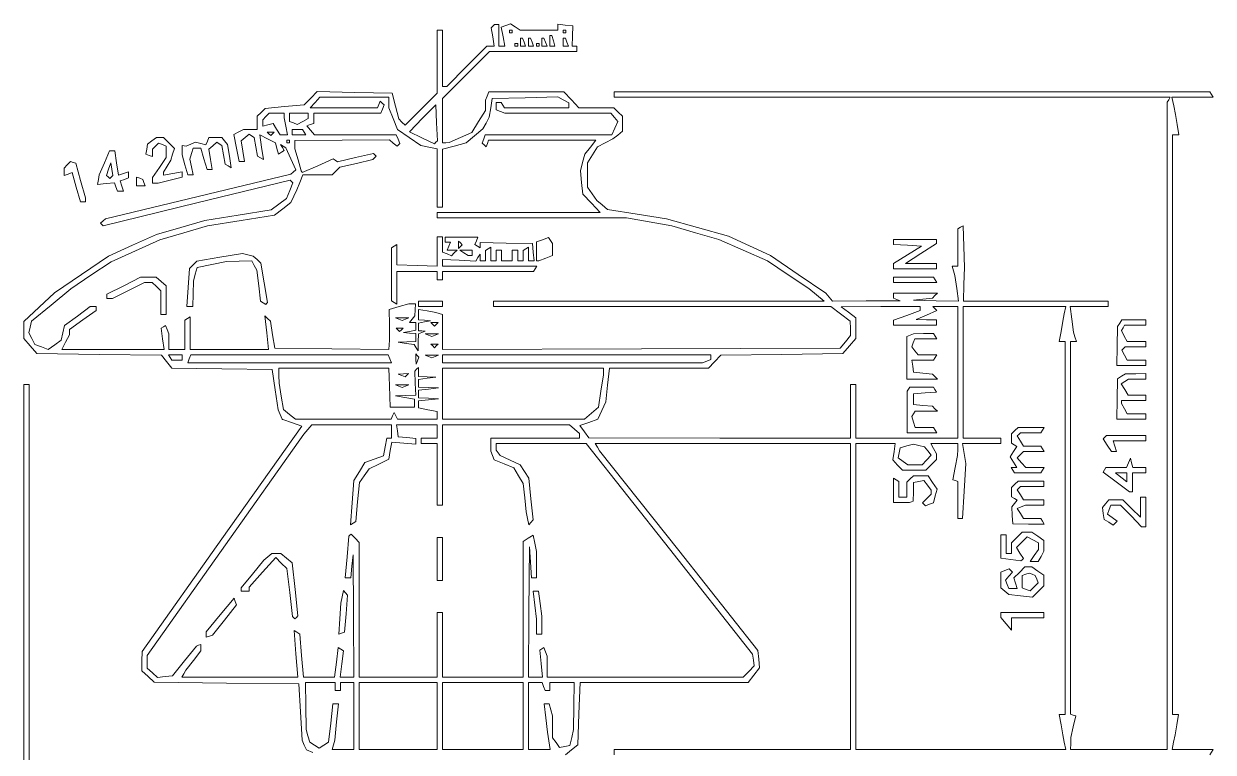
# Paper-space layout 'AN-07-DGE-065' of a CAD drawing. Header units: metres, sheet in millimetres. Extents: x 12 to 193, y 4 to 291.
# Drawn here: x 89.9 to 146.2, y 83.8 to 118.3 of the extents above; entities that cross this region are included whole.
import ezdxf

# ---------------------------------------------------------------- set-up
doc = ezdxf.new("R2010")
doc.units = ezdxf.units.M
doc.layers.add('DGE_CONTORNOS', color=7, linetype='Continuous', lineweight=0)
doc.layers.add('DGE_DATOS', color=7, linetype='Continuous', lineweight=0)

# ---------------------------------------------------------------- blocks, each defined once
blk = doc.blocks.new('LP_REF_DGE_MT_065')
at = {"layer": 'DGE_CONTORNOS'}
for points in [[(115.563, 83.679), (115.854, 83.915), (116.145, 84.15), (116.202, 85.629), (116.258, 87.108), (120.233, 87.108), (124.209, 87.108), (124.478, 87.451), (124.748, 87.793), (124.71, 88.202), (124.672, 88.611), (120.925, 93.34), (117.179, 98.069), (117.077, 98.24), (116.976, 98.411), (123.014, 98.411), (129.053, 98.411), (129.053, 91.172), (129.053, 83.933), (123.465, 83.933), (117.877, 83.933), (117.877, 83.806), (117.877, 83.679)], [(90.191, 72.856), (90.191, 87.031), (90.191, 101.205), (90.064, 101.205), (89.937, 101.205), (89.937, 86.092), (89.937, 70.979)], [(146.056, 83.679), (146.135, 83.806), (146.213, 83.933), (145.243, 83.933), (144.273, 83.933), (144.342, 84.282), (144.411, 84.632), (144.493, 85.108), (144.575, 85.584), (144.434, 85.584), (144.293, 85.584), (144.293, 99.3), (144.293, 113.016), (144.436, 113.016), (144.58, 113.016), (144.503, 113.492), (144.427, 113.969), (144.344, 114.381), (144.261, 114.794), (145.237, 114.794), (146.213, 114.794), (146.135, 114.921), (146.056, 115.048), (131.967, 115.048), (117.877, 115.048), (117.877, 114.921), (117.877, 114.794), (131.029, 114.794), (144.181, 114.794), (144.106, 114.673), (144.031, 114.551), (144.032, 99.242), (144.034, 83.933), (141.751, 83.933), (139.467, 83.933), (139.47, 84.219), (139.473, 84.505), (139.592, 85.013), (139.71, 85.521), (139.589, 85.563), (139.467, 85.605), (139.467, 94.421), (139.467, 103.237), (139.603, 103.237), (139.738, 103.237), (139.673, 103.459), (139.609, 103.682), (139.523, 104.285), (139.438, 104.888), (140.342, 104.888), (141.245, 104.888), (141.245, 105.015), (141.245, 105.142), (137.82, 105.142), (134.395, 105.142), (134.422, 105.936), (134.449, 106.73), (134.418, 107.721), (134.387, 108.713), (134.26, 108.635), (134.133, 108.556), (134.133, 107.675), (134.133, 106.793), (133.998, 106.793), (133.862, 106.793), (133.927, 106.571), (133.992, 106.349), (134.077, 105.745), (134.162, 105.142), (133.1, 105.162), (132.038, 105.183), (132.482, 105.235), (132.927, 105.287), (133.047, 105.405), (133.168, 105.523), (132.127, 105.523), (131.085, 105.523), (131.085, 105.407), (131.085, 105.29), (131.244, 105.226), (131.403, 105.162), (129.799, 105.152), (128.195, 105.142), (128.04, 105.329), (127.886, 105.515), (126.579, 106.405), (125.271, 107.295), (124.273, 107.752), (123.275, 108.21), (121.814, 108.627), (120.354, 109.044), (118.955, 109.264), (117.557, 109.484), (117.301, 109.694), (117.044, 109.905), (116.826, 110.219), (116.607, 110.533), (116.608, 111.108), (116.608, 111.683), (116.841, 112.064), (117.074, 112.445), (117.444, 112.63), (117.814, 112.815), (118.036, 112.998), (118.258, 113.182), (118.258, 113.535), (118.258, 113.887), (118.059, 114.086), (117.859, 114.286), (117.03, 114.286), (116.201, 114.286), (115.845, 114.667), (115.489, 115.048), (113.712, 115.048), (111.935, 115.048), (111.858, 114.847), (111.781, 114.646), (111.781, 114.4), (111.781, 114.154), (111.456, 113.639), (111.131, 113.124), (110.599, 112.882), (110.067, 112.641), (109.908, 112.638), (109.749, 112.635), (109.749, 113.685), (109.749, 114.736), (110.863, 115.844), (111.977, 116.953), (114.038, 116.953), (116.099, 116.953), (116.099, 117.08), (116.099, 117.207), (115.989, 117.207), (115.879, 117.207), (115.894, 117.683), (115.909, 118.16), (115.559, 118.2), (115.21, 118.24), (115.21, 118.104), (115.21, 117.969), (114.319, 117.969), (113.429, 117.969), (113.193, 118.116), (112.958, 118.263), (112.744, 118.181), (112.531, 118.099), (112.615, 117.653), (112.698, 117.207), (112.557, 117.207), (112.416, 117.207), (112.416, 117.715), (112.416, 118.223), (112.31, 118.223), (112.205, 118.223), (112.13, 118.148), (112.055, 118.073), (112.125, 117.64), (112.195, 117.207), (112.017, 117.207), (111.838, 117.207), (110.892, 116.255), (109.946, 115.302), (109.848, 115.302), (109.749, 115.302), (109.749, 116.636), (109.749, 117.969), (109.622, 117.969), (109.495, 117.969), (109.495, 116.473), (109.495, 114.977), (108.734, 114.224), (107.974, 113.471), (107.828, 113.617), (107.682, 113.763), (107.527, 114.374), (107.372, 114.985), (105.597, 115.02), (103.822, 115.055), (103.511, 114.744), (103.201, 114.434), (102.276, 114.343), (101.351, 114.252), (101.169, 114.069), (100.986, 113.887), (100.986, 113.578), (100.986, 113.27), (100.66, 113.27), (100.334, 113.27), (100.106, 113.148), (99.878, 113.026), (100.004, 112.386), (100.131, 111.746), (100.257, 111.746), (100.384, 111.746), (100.305, 112.239), (100.226, 112.732), (100.41, 112.885), (100.594, 113.038), (100.712, 112.965), (100.83, 112.892), (100.913, 112.45), (100.996, 112.009), (101.135, 111.923), (101.274, 111.837), (101.187, 112.42), (101.1, 113.003), (101.473, 112.817), (101.847, 112.631), (101.916, 112.366), (101.985, 112.101), (102.123, 112.187), (102.26, 112.272), (102.175, 112.409), (102.09, 112.547), (102.214, 112.47), (102.339, 112.393), (102.573, 111.875), (102.807, 111.357), (102.69, 111.252), (102.574, 111.147), (98.192, 110.095), (93.811, 109.043), (93.692, 108.936), (93.574, 108.829), (93.635, 108.768), (93.695, 108.707), (98.121, 109.786), (102.546, 110.864), (102.609, 110.801), (102.671, 110.738), (102.519, 110.371), (102.367, 110.004), (102.001, 109.734), (101.635, 109.463), (100.073, 109.211), (98.51, 108.958), (97.367, 108.628), (96.224, 108.297), (95.085, 107.787), (93.946, 107.277), (92.672, 106.409), (91.398, 105.54), (90.667, 104.86), (89.937, 104.18), (89.937, 103.779), (89.937, 103.378), (90.243, 103.022), (90.55, 102.666), (93.501, 102.627), (96.452, 102.588), (96.694, 102.281), (96.936, 101.973), (99.309, 101.938), (101.683, 101.904), (101.824, 100.951), (101.965, 99.999), (102.061, 99.776), (102.156, 99.554), (102.175, 99.552), (102.193, 99.55), (102.644, 99.393), (103.095, 99.236), (99.313, 93.902), (95.531, 88.569), (95.528, 88.114), (95.525, 87.66), (95.817, 87.386), (96.109, 87.112), (99.532, 87.078), (102.955, 87.045), (103.032, 85.711), (103.109, 84.378), (103.208, 84.146), (103.307, 83.914), (103.615, 83.796)]]:
    blk.add_lwpolyline(points, dxfattribs=at)
for points in [[(113.051, 117.906), (113.051, 117.842), (112.988, 117.842), (112.924, 117.842), (112.924, 117.906), (112.924, 117.969), (112.988, 117.969), (113.051, 117.969)], [(114.993, 117.461), (115.059, 117.207), (114.944, 117.207), (114.829, 117.207), (114.829, 117.461), (114.829, 117.715), (114.878, 117.715), (114.927, 117.715)], [(115.591, 117.906), (115.591, 117.842), (115.528, 117.842), (115.464, 117.842), (115.464, 117.906), (115.464, 117.969), (115.528, 117.969), (115.591, 117.969)], [(113.305, 117.271), (113.305, 117.207), (113.242, 117.207), (113.178, 117.207), (113.178, 117.271), (113.178, 117.334), (113.242, 117.334), (113.305, 117.334)], [(113.605, 117.398), (113.678, 117.207), (113.555, 117.207), (113.432, 117.207), (113.432, 117.398), (113.432, 117.588), (113.482, 117.588), (113.532, 117.588)], [(113.986, 117.398), (114.059, 117.207), (113.936, 117.207), (113.813, 117.207), (113.813, 117.398), (113.813, 117.588), (113.863, 117.588), (113.913, 117.588)], [(114.321, 117.271), (114.321, 117.207), (114.258, 117.207), (114.194, 117.207), (114.194, 117.271), (114.194, 117.334), (114.258, 117.334), (114.321, 117.334)], [(114.621, 117.398), (114.694, 117.207), (114.571, 117.207), (114.448, 117.207), (114.448, 117.398), (114.448, 117.588), (114.498, 117.588), (114.548, 117.588)], [(115.637, 117.398), (115.71, 117.207), (115.587, 117.207), (115.464, 117.207), (115.464, 117.398), (115.464, 117.588), (115.514, 117.588), (115.564, 117.588)], [(107.209, 114.543), (107.209, 114.291), (107.415, 113.776), (107.621, 113.261), (108.171, 112.882), (108.721, 112.504), (109.108, 112.427), (109.495, 112.349), (109.495, 110.968), (109.495, 109.587), (109.622, 109.587), (109.749, 109.587), (109.749, 110.958), (109.749, 112.328), (110.306, 112.477), (110.862, 112.626), (111.261, 112.962), (111.66, 113.297), (111.808, 113.569), (111.955, 113.842), (112.029, 114.286), (112.103, 114.731), (113.657, 114.766), (115.212, 114.802), (115.465, 114.666), (115.718, 114.531), (115.718, 114.409), (115.718, 114.286), (114.202, 114.286), (112.685, 114.286), (112.607, 114.413), (112.528, 114.54), (112.409, 114.54), (112.289, 114.54), (112.289, 114.363), (112.289, 114.186), (112.49, 114.109), (112.691, 114.032), (115.205, 114.032), (117.719, 114.032), (117.88, 113.838), (118.042, 113.644), (117.899, 113.33), (117.756, 113.016), (114.764, 113.016), (111.773, 113.016), (111.698, 112.82), (111.623, 112.624), (111.719, 112.534), (111.816, 112.445), (111.873, 112.603), (111.929, 112.762), (114.468, 112.762), (117.007, 112.762), (116.745, 112.43), (116.484, 112.098), (116.377, 111.7), (116.271, 111.302), (116.326, 110.756), (116.381, 110.211), (116.795, 109.772), (117.209, 109.333), (113.352, 109.333), (109.495, 109.333), (109.495, 109.206), (109.495, 109.079), (113.972, 109.079), (118.449, 109.079), (119.524, 108.889), (120.6, 108.7), (121.714, 108.38), (122.827, 108.059), (123.977, 107.553), (125.128, 107.047), (126.106, 106.391), (127.085, 105.736), (127.444, 105.439), (127.803, 105.142), (119.982, 105.142), (112.162, 105.142), (112.162, 105.015), (112.162, 104.888), (120.143, 104.888), (128.123, 104.888), (128.584, 104.539), (129.044, 104.19), (129.049, 103.854), (129.053, 103.519), (128.81, 103.219), (128.568, 102.92), (119.158, 102.885), (109.749, 102.851), (109.749, 103.683), (109.749, 104.515), (109.59, 104.564), (109.432, 104.612), (109.019, 104.683), (108.606, 104.755), (108.606, 104.504), (108.606, 104.253), (108.892, 104.236), (109.178, 104.218), (108.892, 104.163), (108.606, 104.108), (108.606, 103.927), (108.606, 103.745), (108.765, 103.735), (108.924, 103.725), (108.765, 103.661), (108.606, 103.597), (108.604, 103.195), (108.602, 102.793), (108.509, 102.94), (108.415, 103.087), (108.034, 103.143), (107.654, 103.199), (108.066, 103.218), (108.479, 103.237), (108.479, 103.428), (108.479, 103.618), (108.193, 103.635), (107.908, 103.653), (108.193, 103.708), (108.479, 103.763), (108.479, 103.944), (108.479, 104.126), (108.337, 104.126), (108.194, 104.126), (108.314, 104.285), (108.434, 104.444), (108.449, 104.729), (108.463, 105.015), (108.313, 105.014), (108.162, 105.014), (107.696, 104.884), (107.229, 104.755), (107.233, 104.028), (107.237, 103.301), (107.223, 103.076), (107.209, 102.851), (104.513, 102.885), (101.817, 102.92), (101.712, 103.555), (101.606, 104.19), (101.474, 104.317), (101.341, 104.444), (101.43, 103.65), (101.519, 102.856), (99.665, 102.856), (97.811, 102.856), (97.811, 103.626), (97.811, 104.395), (97.684, 104.317), (97.557, 104.238), (97.557, 103.547), (97.557, 102.856), (97.176, 102.856), (96.795, 102.856), (96.795, 103.227), (96.795, 103.597), (96.718, 103.797), (96.642, 103.998), (96.54, 103.935), (96.438, 103.872), (96.506, 103.364), (96.575, 102.856), (94.152, 102.856), (91.73, 102.856), (91.912, 103.205), (92.095, 103.555), (92.098, 103.682), (92.102, 103.809), (92.731, 104.253), (93.36, 104.698), (93.363, 104.793), (93.366, 104.888), (93.224, 104.888), (93.083, 104.888), (92.472, 104.439), (91.861, 103.991), (91.781, 103.646), (91.702, 103.301), (91.399, 103.078), (91.096, 102.856), (90.778, 102.977), (90.461, 103.098), (90.315, 103.37), (90.17, 103.642), (90.239, 103.916), (90.308, 104.19), (91.234, 104.959), (92.16, 105.729), (93.112, 106.369), (94.065, 107.008), (95.221, 107.527), (96.377, 108.046), (97.507, 108.375), (98.637, 108.704), (100.218, 108.96), (101.799, 109.215), (102.188, 109.511), (102.576, 109.808), (102.718, 110.11), (102.86, 110.413), (103, 110.762), (103.14, 111.111), (103.832, 111.111), (104.524, 111.111), (104.708, 111.295), (104.893, 111.48), (105.675, 111.661), (106.458, 111.842), (106.537, 111.921), (106.617, 112), (106.55, 112.066), (106.484, 112.132), (105.635, 111.935), (104.785, 111.738), (104.677, 111.805), (104.569, 111.871), (103.842, 111.549), (103.114, 111.227), (103.089, 111.264), (103.064, 111.302), (102.914, 111.824), (102.764, 112.347), (102.764, 112.542), (102.764, 112.738), (105.002, 112.753), (107.24, 112.767), (107.418, 112.62), (107.596, 112.472), (107.66, 112.535), (107.723, 112.599), (107.643, 112.807), (107.563, 113.016), (105.624, 113.016), (103.684, 113.016), (103.51, 113.227), (103.336, 113.438), (103.494, 113.492), (103.653, 113.545), (103.653, 113.789), (103.653, 114.032), (105.245, 114.032), (106.836, 114.032), (106.911, 114.228), (106.987, 114.424), (106.89, 114.514), (106.793, 114.604), (106.737, 114.445), (106.68, 114.286), (105.083, 114.286), (103.487, 114.286), (103.717, 114.54), (103.947, 114.794), (105.578, 114.794), (107.209, 114.794)], [(109.435, 112.66), (109.363, 112.587), (108.775, 112.873), (108.186, 113.159), (108.809, 113.791), (109.432, 114.424), (109.47, 113.578), (109.507, 112.732)], [(102.256, 113.921), (102.256, 113.81), (102.336, 113.413), (102.415, 113.016), (102.239, 113.016), (102.063, 113.016), (101.897, 113.283), (101.73, 113.549), (101.485, 113.485), (101.24, 113.421), (101.24, 113.574), (101.24, 113.727), (101.393, 113.88), (101.545, 114.032), (101.901, 114.032), (102.256, 114.032)], [(103.399, 113.909), (103.399, 113.787), (103.135, 113.646), (102.871, 113.504), (102.691, 113.574), (102.51, 113.643), (102.51, 113.838), (102.51, 114.032), (102.955, 114.032), (103.399, 114.032)], [(101.706, 113.058), (101.621, 112.974), (101.537, 113.058), (101.452, 113.143), (101.621, 113.143), (101.791, 113.143)], [(103.209, 113.143), (103.287, 113.016), (102.962, 113.016), (102.637, 113.016), (102.637, 113.143), (102.637, 113.27), (102.884, 113.27), (103.13, 113.27)], [(96.003, 112.73), (95.797, 112.572), (95.756, 112.331), (95.716, 112.09), (95.874, 112.034), (96.033, 111.979), (96.033, 112.155), (96.033, 112.33), (96.176, 112.473), (96.318, 112.615), (96.493, 112.548), (96.668, 112.481), (96.668, 112.206), (96.668, 111.932), (96.351, 111.465), (96.033, 110.998), (96.033, 110.864), (96.033, 110.73), (96.167, 110.73), (96.302, 110.73), (96.866, 110.872), (97.43, 111.014), (97.43, 111.14), (97.43, 111.266), (96.986, 111.183), (96.541, 111.1), (96.541, 111.173), (96.541, 111.247), (96.718, 111.528), (96.896, 111.81), (96.979, 112.089), (97.062, 112.368), (96.802, 112.629), (96.541, 112.889), (96.375, 112.889), (96.209, 112.889)], [(98.624, 112.713), (98.557, 112.536), (98.313, 112.6), (98.069, 112.664), (97.845, 112.566), (97.621, 112.468), (97.525, 112.488), (97.43, 112.508), (97.431, 112.286), (97.432, 112.064), (97.564, 111.587), (97.696, 111.111), (97.827, 111.111), (97.958, 111.111), (97.875, 111.489), (97.792, 111.867), (97.874, 112.124), (97.955, 112.381), (98.132, 112.381), (98.309, 112.381), (98.461, 111.873), (98.613, 111.365), (98.731, 111.365), (98.849, 111.365), (98.767, 111.851), (98.685, 112.337), (98.878, 112.497), (99.07, 112.657), (99.188, 112.584), (99.306, 112.511), (99.389, 112.069), (99.472, 111.628), (99.613, 111.541), (99.755, 111.453), (99.666, 112.006), (99.578, 112.559), (99.441, 112.724), (99.304, 112.889), (98.998, 112.889), (98.692, 112.889)], [(102.51, 112.699), (102.51, 112.635), (102.447, 112.635), (102.383, 112.635), (102.383, 112.699), (102.383, 112.762), (102.447, 112.762), (102.51, 112.762)], [(93.749, 111.688), (93.507, 111.122), (93.468, 110.894), (93.43, 110.667), (93.827, 110.704), (94.223, 110.742), (94.299, 110.546), (94.374, 110.349), (94.514, 110.349), (94.653, 110.349), (94.577, 110.588), (94.502, 110.827), (94.696, 110.901), (94.89, 110.976), (94.89, 111.116), (94.89, 111.255), (94.651, 111.179), (94.412, 111.103), (94.326, 111.679), (94.24, 112.254), (94.116, 112.254), (93.992, 112.254)], [(91.996, 111.595), (91.842, 111.441), (91.842, 111.263), (91.842, 111.084), (92.031, 111.156), (92.219, 111.228), (92.421, 110.535), (92.622, 109.841), (92.74, 109.841), (92.858, 109.841), (92.858, 109.936), (92.857, 110.032), (92.626, 110.85), (92.395, 111.668), (92.272, 111.708), (92.15, 111.749)], [(94.075, 111.015), (94.001, 110.942), (93.926, 111.017), (93.851, 111.092), (93.953, 111.387), (94.055, 111.683), (94.102, 111.386), (94.149, 111.089)], [(95.271, 110.804), (95.271, 110.603), (95.472, 110.603), (95.673, 110.603), (95.623, 110.754), (95.573, 110.905), (95.422, 110.955), (95.271, 111.005)], [(109.495, 107.494), (109.495, 106.797), (108.543, 106.827), (107.59, 106.857), (107.59, 107.34), (107.59, 107.824), (107.463, 107.746), (107.336, 107.667), (107.336, 106.412), (107.336, 105.157), (107.463, 105.079), (107.59, 105), (107.59, 105.77), (107.59, 106.539), (108.543, 106.539), (109.495, 106.539), (109.495, 106.349), (109.495, 106.158), (109.622, 106.158), (109.749, 106.158), (109.749, 106.349), (109.749, 106.539), (111.901, 106.539), (114.052, 106.539), (114.131, 106.666), (114.209, 106.793), (111.979, 106.793), (109.749, 106.793), (109.749, 106.952), (109.749, 107.111), (110.534, 107.076), (111.318, 107.042), (111.421, 107.203), (111.523, 107.365), (111.525, 107.206), (111.527, 107.047), (111.654, 107.047), (111.781, 107.047), (111.781, 107.294), (111.781, 107.54), (111.908, 107.619), (112.035, 107.697), (112.035, 107.372), (112.035, 107.047), (112.162, 107.047), (112.289, 107.047), (112.289, 107.301), (112.289, 107.555), (112.416, 107.555), (112.543, 107.555), (112.543, 107.301), (112.543, 107.047), (112.797, 107.047), (113.051, 107.047), (113.051, 107.301), (113.051, 107.555), (113.178, 107.555), (113.305, 107.555), (113.305, 107.301), (113.305, 107.047), (113.432, 107.047), (113.559, 107.047), (113.559, 107.294), (113.559, 107.54), (113.686, 107.619), (113.813, 107.697), (113.813, 107.372), (113.813, 107.047), (113.948, 107.047), (114.083, 107.047), (114.043, 107.46), (114.004, 107.873), (112.765, 107.893), (111.527, 107.914), (111.527, 107.791), (111.527, 107.667), (111.406, 107.742), (111.284, 107.817), (111.352, 107.993), (111.419, 108.169), (110.648, 108.173), (109.876, 108.177), (109.876, 108.056), (109.876, 107.936), (109.999, 107.936), (110.122, 107.936), (110.049, 107.746), (109.976, 107.555), (110.205, 107.555), (110.435, 107.555), (110.304, 107.424), (110.173, 107.293), (109.961, 107.374), (109.749, 107.455), (109.749, 107.823), (109.749, 108.19), (109.622, 108.19), (109.495, 108.19)], [(114.48, 108.051), (114.194, 107.944), (114.194, 107.496), (114.194, 107.047), (114.249, 107.047), (114.305, 107.047), (114.63, 107.171), (114.956, 107.295), (114.954, 107.584), (114.952, 107.873), (114.859, 108.015), (114.766, 108.158)], [(131.085, 107.943), (131.085, 107.822), (131.752, 107.784), (132.419, 107.746), (131.752, 107.334), (131.085, 106.922), (131.085, 106.794), (131.085, 106.666), (132.101, 106.666), (133.117, 106.666), (133.117, 106.793), (133.117, 106.92), (132.387, 106.921), (131.657, 106.923), (132.385, 107.398), (133.114, 107.873), (133.115, 107.968), (133.117, 108.063), (132.101, 108.063), (131.085, 108.063)], [(110.596, 107.724), (110.511, 107.64), (110.511, 107.809), (110.511, 107.978), (110.596, 107.894), (110.681, 107.809)], [(111.146, 107.428), (111.146, 107.301), (111.051, 107.303), (110.956, 107.305), (110.765, 107.428), (110.575, 107.551), (110.86, 107.553), (111.146, 107.555)], [(99.21, 107.22), (98.132, 107.041), (97.955, 106.865), (97.779, 106.688), (97.714, 105.788), (97.65, 104.888), (97.794, 104.888), (97.938, 104.888), (97.951, 105.491), (97.963, 106.095), (98.051, 106.412), (98.138, 106.73), (98.832, 106.876), (99.526, 107.023), (100.124, 107.035), (100.723, 107.047), (100.842, 106.825), (100.96, 106.603), (101.052, 105.871), (101.143, 105.139), (101.263, 105.064), (101.384, 104.99), (101.427, 105.034), (101.469, 105.079), (101.308, 106.009), (101.148, 106.94), (100.972, 107.107), (100.796, 107.274), (100.542, 107.337), (100.288, 107.399)], [(94.668, 105.869), (93.874, 105.469), (93.874, 105.369), (93.874, 105.269), (94.005, 105.269), (94.135, 105.269), (94.89, 105.65), (95.645, 106.031), (95.83, 106.031), (96.015, 106.031), (96.215, 105.831), (96.414, 105.632), (96.414, 105.069), (96.414, 104.507), (96.541, 104.507), (96.668, 104.507), (96.668, 105.186), (96.668, 105.865), (96.436, 106.075), (96.204, 106.285), (95.833, 106.277), (95.462, 106.27)], [(131.085, 106.158), (131.085, 106.031), (132.109, 106.031), (133.132, 106.031), (133.054, 106.158), (132.975, 106.285), (132.03, 106.285), (131.085, 106.285)], [(108.606, 105.015), (108.606, 104.888), (109.178, 104.888), (109.749, 104.888), (109.749, 105.015), (109.749, 105.142), (109.178, 105.142), (108.606, 105.142)], [(132.355, 104.791), (132.355, 104.694), (131.72, 104.468), (131.085, 104.243), (131.085, 104.121), (131.085, 103.999), (132.101, 103.999), (133.117, 103.999), (133.117, 104.126), (133.117, 104.253), (132.641, 104.262), (132.165, 104.272), (132.65, 104.486), (133.135, 104.701), (133.041, 104.794), (132.948, 104.888), (133.541, 104.888), (134.133, 104.888), (134.133, 101.777), (134.133, 98.665), (131.72, 98.665), (129.307, 98.665), (129.307, 99.935), (129.307, 101.205), (129.18, 101.205), (129.053, 101.205), (129.053, 99.935), (129.053, 98.665), (122.862, 98.669), (116.671, 98.673), (116.459, 98.965), (116.247, 99.257), (116.668, 99.409), (117.09, 99.561), (117.28, 99.97), (117.47, 100.38), (117.559, 101.173), (117.648, 101.967), (119.991, 101.967), (122.334, 101.967), (122.622, 102.278), (122.91, 102.588), (125.802, 102.627), (128.695, 102.666), (129.001, 103.022), (129.307, 103.378), (129.307, 103.869), (129.307, 104.359), (128.958, 104.619), (128.609, 104.88), (130.482, 104.884), (132.355, 104.888)], [(139.164, 104.539), (139.095, 104.19), (139.013, 103.713), (138.931, 103.237), (139.072, 103.237), (139.213, 103.237), (139.213, 94.411), (139.213, 85.584), (139.072, 85.584), (138.931, 85.584), (139.013, 85.108), (139.095, 84.632), (139.164, 84.282), (139.233, 83.933), (134.27, 83.933), (129.307, 83.933), (129.307, 91.172), (129.307, 98.411), (130.238, 98.411), (131.168, 98.411), (131.112, 98.025), (131.055, 97.639), (131.28, 97.39), (131.506, 97.141), (132.057, 97.141), (132.609, 97.141), (132.863, 97.395), (133.117, 97.649), (133.117, 97.784), (133.117, 97.92), (132.986, 98.165), (132.854, 98.411), (133.494, 98.411), (134.133, 98.411), (134.128, 98.125), (134.122, 97.84), (134.011, 97.268), (133.9, 96.697), (134.016, 96.654), (134.133, 96.612), (134.133, 95.733), (134.133, 94.855), (134.241, 94.855), (134.349, 94.855), (134.428, 96.158), (134.508, 97.461), (134.431, 97.936), (134.354, 98.411), (135.26, 98.411), (136.165, 98.411), (136.165, 98.538), (136.165, 98.665), (135.276, 98.665), (134.387, 98.665), (134.387, 101.777), (134.387, 104.888), (136.81, 104.888), (139.233, 104.888)], [(108.003, 104.296), (107.844, 104.232), (107.685, 104.296), (107.527, 104.36), (107.844, 104.36), (108.162, 104.36)], [(109.453, 104.041), (109.368, 103.957), (109.284, 104.041), (109.199, 104.126), (109.368, 104.126), (109.538, 104.126)], [(141.792, 104.094), (141.69, 103.936), (141.674, 103.015), (141.658, 102.094), (142.341, 102.094), (143.023, 102.094), (143.023, 102.221), (143.023, 102.348), (142.583, 102.348), (142.143, 102.348), (142.016, 102.585), (141.889, 102.823), (141.969, 102.903), (142.05, 102.983), (142.536, 102.983), (143.023, 102.983), (143.023, 103.11), (143.023, 103.237), (142.583, 103.237), (142.143, 103.237), (142.006, 103.494), (141.868, 103.75), (141.945, 103.875), (142.022, 103.999), (142.523, 103.999), (143.023, 103.999), (143.023, 104.126), (143.023, 104.253), (142.459, 104.253), (141.895, 104.253)], [(107.802, 103.787), (107.717, 103.703), (107.633, 103.787), (107.548, 103.872), (107.717, 103.872), (107.887, 103.872)], [(109.4, 103.534), (109.241, 103.47), (109.082, 103.534), (108.924, 103.598), (109.241, 103.598), (109.559, 103.598)], [(131.879, 103.534), (131.72, 103.47), (131.72, 102.464), (131.72, 101.459), (132.444, 101.459), (133.168, 101.459), (133.047, 101.577), (132.927, 101.695), (132.482, 101.736), (132.038, 101.777), (131.997, 102.062), (131.957, 102.348), (132.466, 102.348), (132.975, 102.348), (133.054, 102.475), (133.132, 102.602), (132.696, 102.602), (132.259, 102.602), (132.103, 102.791), (131.946, 102.98), (132.019, 103.172), (132.093, 103.364), (132.613, 103.364), (133.132, 103.364), (133.054, 103.491), (132.975, 103.618), (132.506, 103.608), (132.038, 103.598)], [(109.453, 103.025), (109.368, 102.941), (109.284, 103.025), (109.199, 103.11), (109.368, 103.11), (109.538, 103.11)], [(97.43, 102.475), (97.43, 102.348), (97.184, 102.348), (96.937, 102.348), (96.859, 102.475), (96.78, 102.602), (97.105, 102.602), (97.43, 102.602)], [(107.255, 102.412), (107.328, 102.221), (102.51, 102.221), (97.692, 102.221), (97.765, 102.412), (97.838, 102.602), (102.51, 102.602), (107.182, 102.602)], [(108.566, 102.324), (108.499, 102.158), (108.489, 102.401), (108.479, 102.644), (108.556, 102.568), (108.633, 102.491)], [(109.4, 102.518), (109.241, 102.454), (109.082, 102.518), (108.924, 102.582), (109.241, 102.582), (109.559, 102.582)], [(122.449, 102.489), (122.449, 102.375), (122.248, 102.298), (122.047, 102.221), (115.898, 102.221), (109.749, 102.221), (109.749, 102.412), (109.749, 102.602), (116.099, 102.602), (122.449, 102.602)], [(107.222, 101.554), (107.235, 101.142), (107.254, 100.636), (107.273, 100.131), (107.844, 100.131), (108.416, 100.13), (108.416, 100.318), (108.416, 100.507), (107.971, 100.585), (107.527, 100.664), (108.009, 100.68), (108.491, 100.697), (108.461, 101.266), (108.432, 101.835), (108.519, 101.922), (108.606, 102.009), (108.606, 101.798), (108.606, 101.586), (109.019, 101.566), (109.432, 101.545), (109.019, 101.494), (108.606, 101.443), (108.606, 101.26), (108.606, 101.078), (109.082, 101.057), (109.559, 101.035), (109.082, 100.986), (108.606, 100.936), (108.606, 100.753), (108.606, 100.57), (109.082, 100.549), (109.559, 100.527), (109.082, 100.478), (108.606, 100.428), (108.606, 100.259), (108.606, 100.09), (109.051, 100.007), (109.495, 99.924), (109.495, 99.739), (109.495, 99.554), (108.553, 99.554), (107.611, 99.554), (107.537, 99.713), (107.463, 99.872), (107.389, 99.713), (107.315, 99.554), (105.054, 99.554), (102.792, 99.554), (102.508, 99.785), (102.223, 100.015), (102.12, 100.642), (102.017, 101.269), (102.01, 101.618), (102.002, 101.967), (104.606, 101.967), (107.209, 101.967)], [(117.368, 101.808), (117.368, 101.65), (117.245, 100.888), (117.122, 100.126), (116.794, 99.84), (116.466, 99.554), (113.108, 99.554), (109.749, 99.554), (109.749, 100.761), (109.749, 101.967), (113.559, 101.967), (117.369, 101.967)], [(108.064, 101.636), (107.987, 101.56), (107.82, 101.626), (107.654, 101.693), (107.897, 101.703), (108.141, 101.713)], [(141.88, 101.589), (141.69, 101.468), (141.674, 100.511), (141.658, 99.554), (142.341, 99.554), (143.023, 99.554), (143.023, 99.681), (143.023, 99.808), (142.583, 99.808), (142.143, 99.808), (142.012, 100.054), (141.88, 100.299), (141.88, 100.371), (141.88, 100.443), (142.452, 100.443), (143.023, 100.443), (143.023, 100.57), (143.023, 100.697), (142.609, 100.697), (142.195, 100.697), (142.026, 100.968), (141.857, 101.239), (142.027, 101.347), (142.198, 101.455), (142.61, 101.457), (143.023, 101.459), (143.023, 101.586), (143.023, 101.713), (142.547, 101.711), (142.071, 101.709)], [(108.003, 101.121), (107.844, 101.057), (107.685, 101.121), (107.527, 101.185), (107.844, 101.185), (108.162, 101.185)], [(131.801, 100.979), (131.739, 100.88), (131.734, 99.899), (131.729, 98.919), (132.431, 98.919), (133.132, 98.919), (133.054, 99.046), (132.975, 99.173), (132.547, 99.173), (132.118, 99.173), (132.038, 99.426), (131.958, 99.679), (132.037, 99.807), (132.116, 99.935), (132.642, 99.935), (133.168, 99.935), (133.047, 100.053), (132.927, 100.171), (132.482, 100.212), (132.038, 100.253), (132.038, 100.507), (132.038, 100.761), (132.58, 100.8), (133.123, 100.839), (133.049, 100.958), (132.975, 101.078), (132.419, 101.078), (131.862, 101.078)], [(107.336, 98.983), (107.336, 98.665), (107.223, 98.665), (107.11, 98.665), (107.032, 98.246), (106.953, 97.826), (106.516, 97.668), (106.08, 97.51), (105.816, 97.084), (105.552, 96.657), (105.471, 95.609), (105.39, 94.561), (105.519, 94.64), (105.648, 94.72), (105.732, 95.645), (105.816, 96.57), (106.045, 96.887), (106.273, 97.205), (106.737, 97.435), (107.201, 97.666), (107.277, 98.071), (107.353, 98.475), (107.916, 98.43), (108.479, 98.385), (108.479, 98.517), (108.479, 98.649), (108.066, 98.689), (107.654, 98.729), (107.613, 99.014), (107.573, 99.3), (108.534, 99.3), (109.495, 99.3), (109.495, 98.983), (109.495, 98.665), (109.114, 98.665), (108.733, 98.665), (108.733, 98.538), (108.733, 98.411), (109.114, 98.411), (109.495, 98.411), (109.495, 96.951), (109.495, 95.49), (109.622, 95.49), (109.749, 95.49), (109.749, 97.395), (109.749, 99.3), (112.755, 99.3), (115.762, 99.3), (115.994, 99.09), (116.226, 98.88), (116.226, 98.772), (116.226, 98.665), (114.131, 98.665), (112.035, 98.665), (112.035, 98.358), (112.035, 98.051), (112.115, 97.842), (112.195, 97.634), (112.661, 97.447), (113.128, 97.261), (113.349, 96.886), (113.571, 96.511), (113.636, 95.842), (113.702, 95.173), (113.765, 94.868), (113.827, 94.564), (113.93, 94.678), (114.033, 94.792), (113.932, 95.784), (113.832, 96.775), (113.626, 97.09), (113.42, 97.405), (112.95, 97.622), (112.48, 97.84), (112.386, 97.967), (112.293, 98.094), (112.291, 98.252), (112.289, 98.411), (114.416, 98.409), (116.544, 98.406), (120.481, 93.428), (124.418, 88.449), (124.457, 88.167), (124.497, 87.885), (124.235, 87.624), (123.973, 87.362), (119.338, 87.362), (114.702, 87.362), (114.702, 87.86), (114.702, 88.357), (114.625, 88.557), (114.549, 88.758), (114.453, 88.699), (114.358, 88.64), (114.419, 88.001), (114.48, 87.362), (114.147, 87.362), (113.813, 87.362), (113.837, 90.442), (113.861, 93.522), (113.907, 92.791), (113.953, 92.061), (114.074, 92.061), (114.194, 92.061), (114.194, 92.68), (114.194, 93.299), (114.116, 93.688), (114.039, 94.077), (113.799, 93.928), (113.559, 93.778), (113.559, 90.57), (113.559, 87.362), (111.654, 87.362), (109.749, 87.362), (109.749, 88.886), (109.749, 90.41), (109.622, 90.41), (109.495, 90.41), (109.495, 88.886), (109.495, 87.362), (107.654, 87.362), (105.812, 87.362), (105.812, 90.546), (105.812, 93.73), (105.616, 93.927), (105.419, 94.123), (105.37, 94.074), (105.32, 94.024), (105.231, 93.043), (105.142, 92.061), (105.279, 92.061), (105.417, 92.061), (105.465, 92.601), (105.514, 93.141), (105.536, 90.251), (105.558, 87.362), (105.229, 87.362), (104.899, 87.362), (104.985, 87.983), (105.07, 88.605), (104.943, 88.684), (104.815, 88.762), (104.727, 88.062), (104.64, 87.362), (103.906, 87.362), (103.172, 87.362), (103.082, 88.379), (102.992, 89.395), (102.859, 89.477), (102.726, 89.56), (102.815, 88.461), (102.904, 87.362), (100.16, 87.362), (97.415, 87.362), (97.507, 87.521), (97.6, 87.68), (97.959, 88.142), (98.319, 88.605), (98.319, 88.756), (98.319, 88.907), (98.211, 88.865), (98.103, 88.823), (97.538, 88.124), (96.973, 87.426), (96.619, 87.384), (96.265, 87.343), (96.022, 87.563), (95.779, 87.782), (95.779, 88.085), (95.779, 88.387), (99.48, 93.622), (103.182, 98.856), (103.374, 99.078), (103.566, 99.3), (105.451, 99.3), (107.336, 99.3)], [(136.826, 99.021), (136.673, 98.868), (136.673, 98.647), (136.673, 98.426), (136.798, 98.349), (136.922, 98.272), (136.767, 98.024), (136.612, 97.776), (136.771, 97.522), (136.929, 97.268), (136.794, 97.268), (136.658, 97.268), (136.737, 97.141), (136.815, 97.014), (137.435, 97.014), (138.055, 97.014), (138.134, 97.141), (138.212, 97.268), (137.78, 97.268), (137.348, 97.268), (137.139, 97.498), (136.931, 97.729), (137.081, 97.879), (137.232, 98.03), (137.722, 98.03), (138.212, 98.03), (138.134, 98.157), (138.055, 98.284), (137.649, 98.284), (137.242, 98.284), (137.092, 98.524), (136.942, 98.765), (137.019, 98.842), (137.097, 98.919), (137.576, 98.919), (138.055, 98.919), (138.134, 99.046), (138.212, 99.173), (137.595, 99.173), (136.978, 99.173)], [(141.082, 98.714), (141.004, 98.636), (141.203, 98.333), (141.401, 98.03), (141.522, 98.03), (141.643, 98.03), (141.563, 98.284), (141.482, 98.538), (142.253, 98.538), (143.023, 98.538), (143.023, 98.665), (143.023, 98.792), (142.092, 98.792), (141.161, 98.792)], [(132.703, 98.058), (132.861, 97.857), (132.652, 97.626), (132.443, 97.395), (132.106, 97.395), (131.769, 97.395), (131.54, 97.562), (131.312, 97.729), (131.358, 97.969), (131.404, 98.209), (131.721, 98.296), (132.038, 98.383), (132.292, 98.321), (132.546, 98.258)], [(142.204, 97.49), (142.107, 97.268), (141.62, 97.268), (141.133, 97.268), (141.068, 97.163), (141.004, 97.059), (141.629, 96.592), (142.255, 96.125), (142.321, 96.125), (142.388, 96.125), (142.388, 96.57), (142.388, 97.014), (142.706, 97.014), (143.023, 97.014), (143.023, 97.141), (143.023, 97.268), (142.715, 97.268), (142.407, 97.268), (142.354, 97.49), (142.3, 97.713)], [(131.873, 96.735), (131.72, 96.582), (131.72, 96.227), (131.72, 95.871), (131.53, 95.871), (131.339, 95.871), (131.339, 96.245), (131.339, 96.618), (131.212, 96.697), (131.085, 96.775), (131.085, 96.196), (131.085, 95.617), (131.466, 95.617), (131.847, 95.617), (131.933, 95.649), (132.018, 95.681), (132.028, 96.123), (132.038, 96.565), (132.283, 96.613), (132.529, 96.661), (132.696, 96.432), (132.863, 96.203), (132.863, 96.11), (132.863, 96.016), (132.658, 95.811), (132.452, 95.605), (132.525, 95.532), (132.598, 95.459), (132.79, 95.532), (132.983, 95.606), (133.064, 95.93), (133.145, 96.254), (132.938, 96.57), (132.73, 96.887), (132.378, 96.887), (132.025, 96.887)], [(142.134, 96.808), (142.134, 96.602), (141.912, 96.772), (141.69, 96.942), (141.637, 96.978), (141.584, 97.014), (141.859, 97.014), (142.134, 97.014)], [(136.826, 96.481), (136.673, 96.328), (136.673, 96.107), (136.673, 95.886), (136.806, 95.804), (136.94, 95.721), (136.81, 95.565), (136.68, 95.409), (136.708, 95.005), (136.737, 94.602), (137.474, 94.601), (138.212, 94.601), (138.134, 94.728), (138.055, 94.855), (137.649, 94.855), (137.242, 94.855), (137.091, 95.098), (136.939, 95.34), (137.134, 95.415), (137.329, 95.49), (137.763, 95.49), (138.197, 95.49), (138.197, 95.617), (138.197, 95.744), (137.72, 95.744), (137.242, 95.744), (137.092, 95.984), (136.942, 96.225), (137.019, 96.302), (137.097, 96.379), (137.647, 96.379), (138.197, 96.379), (138.197, 96.506), (138.197, 96.633), (137.588, 96.633), (136.978, 96.633)], [(142.769, 95.402), (142.769, 94.932), (142.35, 95.338), (141.932, 95.744), (141.604, 95.744), (141.276, 95.744), (141.124, 95.561), (140.972, 95.377), (141.013, 95.097), (141.055, 94.817), (141.271, 94.682), (141.487, 94.547), (141.579, 94.639), (141.671, 94.731), (141.438, 94.901), (141.204, 95.072), (141.284, 95.281), (141.364, 95.49), (141.596, 95.49), (141.829, 95.49), (142.325, 94.982), (142.821, 94.474), (142.922, 94.474), (143.023, 94.474), (143.023, 95.173), (143.023, 95.871), (142.896, 95.871), (142.769, 95.871)], [(136.927, 93.966), (136.673, 93.712), (136.673, 93.458), (136.673, 93.204), (136.546, 93.204), (136.419, 93.204), (136.419, 93.649), (136.419, 94.093), (136.292, 94.093), (136.165, 94.093), (136.165, 93.535), (136.165, 92.978), (136.641, 92.918), (137.118, 92.859), (137.176, 92.91), (137.235, 92.962), (137.07, 93.227), (136.904, 93.491), (137.154, 93.741), (137.404, 93.992), (137.674, 93.847), (137.943, 93.703), (137.943, 93.545), (137.943, 93.388), (137.745, 93.105), (137.548, 92.823), (137.741, 92.823), (137.934, 92.823), (138.066, 93.069), (138.197, 93.314), (138.197, 93.569), (138.197, 93.825), (137.915, 94.022), (137.633, 94.22), (137.407, 94.22), (137.181, 94.22)], [(109.495, 92.95), (109.495, 91.934), (109.622, 91.934), (109.749, 91.934), (109.749, 92.95), (109.749, 93.966), (109.622, 93.966), (109.495, 93.966)], [(101.478, 93.045), (101.287, 92.887), (100.755, 92.234), (100.224, 91.581), (100.224, 91.504), (100.224, 91.426), (100.415, 91.426), (100.605, 91.426), (100.607, 91.521), (100.608, 91.617), (101.232, 92.315), (101.856, 93.014), (102.122, 92.753), (102.389, 92.493), (102.517, 91.363), (102.646, 90.232), (102.705, 90.173), (102.764, 90.114), (102.836, 90.186), (102.908, 90.257), (102.771, 91.509), (102.635, 92.76), (102.368, 92.982), (102.101, 93.204), (101.885, 93.204), (101.67, 93.204)], [(137.048, 92.309), (136.787, 92.048), (136.866, 91.801), (136.944, 91.553), (136.741, 91.553), (136.538, 91.553), (136.464, 91.745), (136.391, 91.937), (136.55, 92.129), (136.709, 92.321), (136.633, 92.397), (136.557, 92.473), (136.361, 92.398), (136.165, 92.323), (136.165, 91.954), (136.165, 91.584), (136.356, 91.426), (136.546, 91.268), (137.103, 91.205), (137.659, 91.142), (137.928, 91.411), (138.197, 91.68), (138.197, 91.927), (138.197, 92.174), (137.915, 92.371), (137.633, 92.569), (137.47, 92.569), (137.308, 92.569)], [(137.864, 91.991), (137.932, 91.814), (137.744, 91.626), (137.555, 91.437), (137.368, 91.509), (137.181, 91.58), (137.181, 91.874), (137.181, 92.167), (137.34, 92.222), (137.499, 92.278), (137.648, 92.223), (137.797, 92.168)], [(105, 91.159), (104.936, 90.855), (104.887, 90.121), (104.838, 89.387), (104.976, 89.432), (105.114, 89.477), (105.186, 90.356), (105.258, 91.236), (105.161, 91.349), (105.064, 91.463)], [(114.112, 90.759), (114.192, 90.093), (114.193, 89.743), (114.194, 89.394), (114.321, 89.394), (114.448, 89.394), (114.448, 89.821), (114.448, 90.248), (114.367, 90.837), (114.287, 91.426), (114.159, 91.426), (114.032, 91.426)], [(99.232, 90.3), (98.573, 89.508), (98.573, 89.377), (98.573, 89.246), (98.72, 89.295), (98.868, 89.344), (99.432, 90.059), (99.997, 90.775), (99.944, 90.933), (99.891, 91.092)], [(136.165, 90.297), (136.165, 90.184), (136.415, 89.884), (136.665, 89.585), (136.669, 89.87), (136.673, 90.156), (137.435, 90.156), (138.197, 90.156), (138.197, 90.283), (138.197, 90.41), (137.181, 90.41), (136.165, 90.41)], [(104.669, 86.918), (104.669, 86.727), (104.796, 86.727), (104.923, 86.727), (104.923, 86.918), (104.923, 87.108), (105.241, 87.108), (105.558, 87.108), (105.558, 85.521), (105.558, 83.933), (105.042, 83.933), (104.525, 83.933), (104.589, 84.155), (104.654, 84.378), (104.74, 85.235), (104.826, 86.092), (104.696, 86.092), (104.566, 86.092), (104.459, 85.184), (104.352, 84.277), (104.129, 84.137), (103.907, 83.998), (103.688, 84.136), (103.468, 84.275), (103.383, 84.58), (103.297, 84.886), (103.285, 85.997), (103.272, 87.108), (103.971, 87.108), (104.669, 87.108)], [(109.495, 85.521), (109.495, 83.933), (107.654, 83.933), (105.812, 83.933), (105.812, 85.521), (105.812, 87.108), (107.654, 87.108), (109.495, 87.108)], [(113.559, 85.521), (113.559, 83.933), (111.654, 83.933), (109.749, 83.933), (109.749, 85.521), (109.749, 87.108), (111.654, 87.108), (113.559, 87.108)], [(114.529, 86.918), (114.602, 86.727), (114.716, 86.727), (114.829, 86.727), (114.829, 86.918), (114.829, 87.108), (115.401, 87.108), (115.972, 87.108), (115.957, 85.997), (115.942, 84.886), (115.861, 84.506), (115.78, 84.127), (115.535, 84.08), (115.29, 84.032), (115.123, 84.261), (114.956, 84.49), (114.954, 85.005), (114.953, 85.521), (114.876, 85.806), (114.8, 86.092), (114.683, 86.092), (114.566, 86.092), (114.641, 85.425), (114.715, 84.759), (114.778, 84.346), (114.841, 83.933), (114.327, 83.933), (113.813, 83.933), (113.813, 85.521), (113.813, 87.108), (114.135, 87.108), (114.456, 87.108)]]:
    blk.add_lwpolyline(points, close=True, dxfattribs=at)

psp = doc.layouts.new('AN-07-DGE-065')

# ---------------------------------------------------------------- block references
at = {"layer": 'DGE_DATOS'}
psp.add_blockref('LP_REF_DGE_MT_065', (0, 0), dxfattribs=at)

doc.saveas('drawing.dxf')
